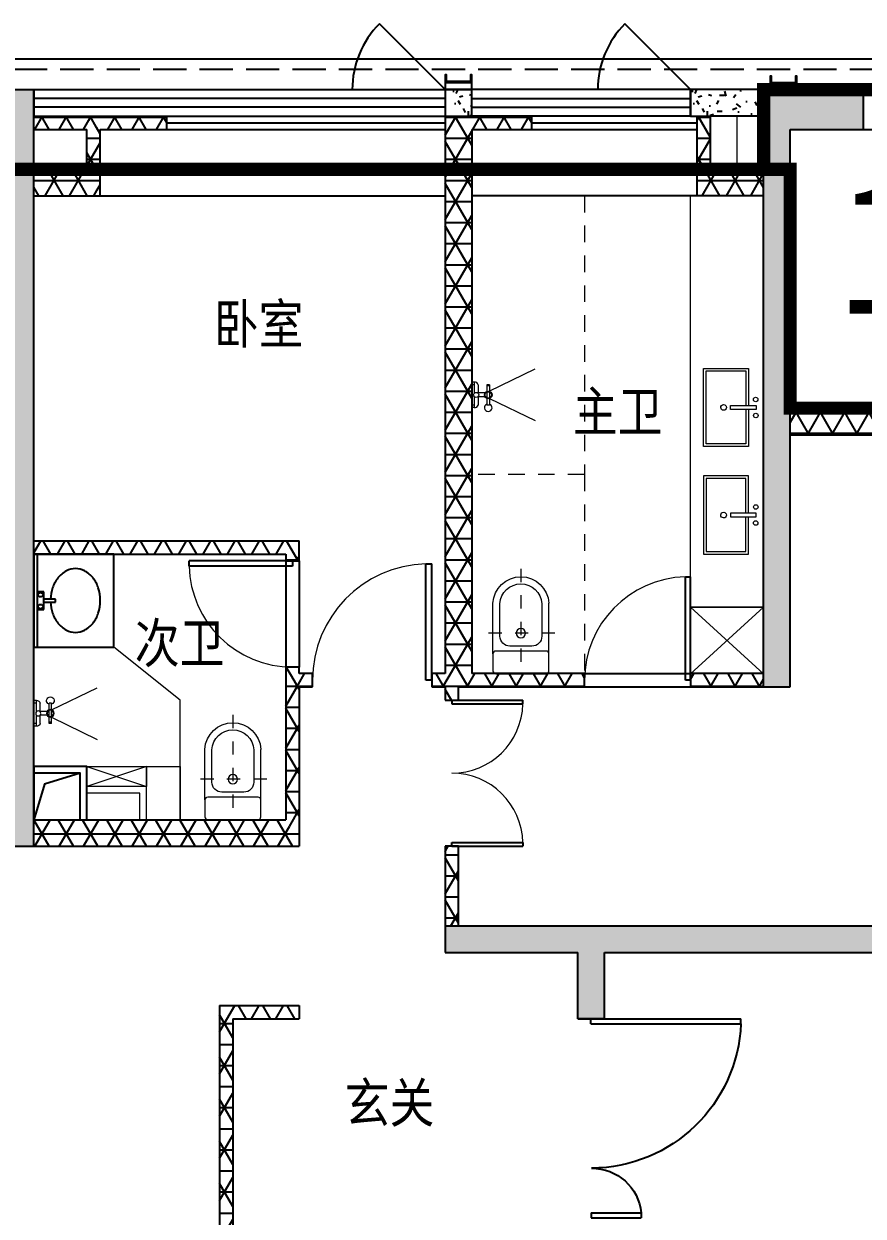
# Model space of a CAD drawing. Extents: x 512858 to 514372, y -232486 to -231710.
# Drawn here: x 513785.95 to 513792.27, y -231979.81 to -231970.83 of the extents above; entities that cross this region are included whole.
import ezdxf

# ---------------------------------------------------------------- set-up
doc = ezdxf.new("R2010")
doc.units = 0
doc.header["$LTSCALE"] = 1000
for name, pattern in [('3、6#-腰线-标准层$0$DASH', [0.35, 0.25, -0.1]), ('A1户型$1$17街区_140_C户型$0$HIDDEN', [0.375, 0.25, -0.125]), ('A1户型$1$CACHE2', [0.1875, 0.125, -0.0625]), ('A1户型$1$DASH', [0.35, 0.25, -0.1]), ('DASH', [0.35, 0.25, -0.1])]:
    doc.linetypes.add(name, pattern=pattern)
doc.layers.get('0').update_dxf_attribs({"color": 252})
for name, color, linetype in [('2#HXT-标准层$0$A-FIRE-DOOR', 253, 'Continuous'), ('2#HXT-标准层$0$A-PATT-COLU', 253, 'Continuous'), ('2#HXT-标准层$0$A-STR-CONC-B', 253, 'Continuous'), ('2#HXT-标准层$0$A-WALL-S', 253, 'Continuous'), ('3、6#-腰线-标准层$0$板边线', 252, 'Continuous'), ('6#-造型-1F（实施版）金属型材-METAL-S', 253, 'Continuous'), ('6#-造型-深灰色铝合金百叶', 252, 'Continuous'), ('A-ANNO-100-TXT', 252, 'Continuous'), ('A1户型$1$A-DOOR', 252, 'Continuous'), ('A1户型$1$A-FIRE-DOOR', 252, 'Continuous'), ('A1户型$1$A-HOLE-E', 252, 'Continuous'), ('A1户型$1$A-METAL-E', 252, 'Continuous'), ('A1户型$1$A-PART-S', 252, 'Continuous'), ('A1户型$1$A-PATT-COLU', 252, 'Continuous'), ('A1户型$1$A-STR-CONC-B', 252, 'Continuous'), ('A1户型$1$A-STR-CONC-E', 252, 'Continuous'), ('A1户型$1$A-STR-CONC-H', 252, 'A1户型$1$CACHE2'), ('A1户型$1$A-WALL-E', 252, 'Continuous'), ('A1户型$1$A-WALL-S', 252, 'Continuous'), ('A1户型$1$A-WINDOW', 252, 'Continuous'), ('A1户型$1$WALL', 252, 'Continuous'), ('A1户型$1$洁具', 252, 'Continuous'), ('看线', 253, 'Continuous'), ('线脚', 253, 'Continuous')]:
    doc.layers.add(name, color=color, linetype=linetype)
for name, color, linetype, lineweight in [('A1户型$1$AE-FURN-MOVE', 252, 'Continuous', 20), ('面积-计容-住宅-0.5', 1, 'Continuous', 0), ('面积-计容-住宅-1', 1, 'Continuous', 0)]:
    doc.layers.add(name, color=color, linetype=linetype, lineweight=lineweight)
doc.styles.add('dw', font='simhei.ttf')
doc.styles.add('TYDG_02', font='TSSDENG.shx', dxfattribs={"width": 0.8, "bigfont": 'hztxt.shx'})
pattern_1 = [(0, (0, 0), (0, 158.75), []), (60, (0, 0), (-137.4815328507796, 79.37500000000001), []), (120, (0, 0), (-137.4815328507796, -79.37499999999996), [])]
pattern_2 = [(0, (177, -183), (300, 600), [0, -600]), (0, (-174, -264), (300, 600), [0, -600]), (0, (21, -270), (300, 600), [0, -600]), (0, (234, -93), (300, 600), [0, -600]), (0, (-15, -300), (300, 600), [0, -600]), (0, (294, 285), (300, 600), [0, -600]), (0, (111, 237), (300, 600), [0, -600]), (0, (207, 162), (300, 600), [0, -600]), (0, (-282, 150), (300, 600), [0, -600]), (0, (12, 123), (300, 600), [0, -600]), (0, (-102, -30), (300, 600), [0, -600]), (0, (-96, -255), (300, 600), [0, -600]), (0, (129, -279), (300, 600), [0, -600]), (0, (294, -15), (300, 600), [0, -600]), (0, (-267, -108), (300, 600), [0, -600]), (0, (-216, -6), (300, 600), [0, -600]), (0, (18, -48), (300, 600), [0, -600]), (0, (-66, -135), (300, 600), [0, -600]), (0, (-114, 63), (300, 600), [0, -600]), (0, (-39, 288), (300, 600), [0, -600]), (0, (-243, -234), (300, 600), [0, -600]), (0, (87, 165), (300, 600), [0, -600]), (0, (-192, 174), (300, 600), [0, -600]), (0, (-240, 252), (300, 600), [0, -600]), (130.601294, (257.142858, 97.142856), (-1499.999983430985, 1800.000007869767), [26.341554, -11037.111]), (18.4349488, (214.285716, 108.571428), (1499.99999446807, 599.9999955732223), [27.10524, -3767.6279]), (90, (214.285716, 82.857144), (300.0000000000001, 600), [25.714284, -1174.28565]), (161.565051, (240, 74.285712), (-1500.000007552608, 599.9999552724113), [27.10524, -3767.6279]), (53.1301023, (240, 74.285712), (300.0000005671201, 599.9999997164399), [28.57143, -2971.4285]), (135, (262.857144, -231.42852), (-300.0000362661431, 599.9999593952012), [24.24366, -1672.8126]), (45, (228.571428, -231.42852), (299.999998082377, 599.9999975789675), [24.24366, -1672.8126]), (135, (245.714286, -248.57142), (-300.0000362661431, 599.9999593952012), [24.24366, -1672.8126]), (45, (245.714286, -248.57142), (299.999998082377, 599.9999975789675), [24.24366, -1672.8126]), (116.565051, (-25.71426, 171.428574), (-5.21929867325e-05, 1199.999967353521), [31.943826, -638.8765000000001]), (180, (-39.99995999999999, 199.999998), (-299.9999999999999, 600), [34.285716, -565.71425]), (63.43494880000001, (-88.57139999999998, 171.428574), (2.7161453531e-06, 1199.999994186336), [31.943826, -638.8765000000001]), (116.565051, (-74.2857, 142.857144), (-5.21929867325e-05, 1199.999967353521), [31.943826, -638.8765000000001]), (0, (-74.2857, 142.857144), (300, 600), [34.285716, -565.71425]), (63.43494880000001, (-39.99995999999999, 142.857144), (2.7161453531e-06, 1199.999994186336), [31.943826, -638.8765000000001]), (107.102728, (199.999998, -31.42854000000001), (-899.9999655924546, 3000.000004840143), [38.861346, -16282.9025]), (143.972626, (188.571426, 5.714286), (-5699.99992773809, 4199.999995246334), [38.861346, -8122.02]), (180, (157.142856, 28.57143), (-299.9999999999999, 600), [37.142856, -562.8571]), (36.02737329999999, (88.57142999999999, 5.714286), (5699.999957876589, 4199.999954722195), [38.861346, -8122.02]), (71.56505109999999, (77.142858, -28.5714), (900.0000046203285, 2999.99999483479), [36.140316, -3758.5928]), (107.102728, (88.57142999999999, -65.71428), (-899.9999655924546, 3000.000004840143), [38.861346, -16282.9025]), (143.972626, (120, -88.57139999999998), (-5699.99992773809, 4199.999995246334), [38.861346, -8122.02]), (0, (120, -88.57139999999998), (300, 600), [37.142856, -562.8571]), (36.02737329999999, (157.142856, -88.57139999999998), (5699.999957876589, 4199.999954722195), [38.861346, -8122.02]), (71.56505109999999, (188.571426, -65.71428), (900.0000046203285, 2999.99999483479), [36.140316, -3758.5928]), (150.255118, (205.714284, 248.571426), (-900.0000021301363, 599.9999925650195), [23.03502, -4814.319600000001]), (90, (185.714286, 237.14286), (300.0000000000001, 600), [22.857144, -1177.14275]), (29.7448813, (185.714286, 237.14286), (900.0000005300184, 599.9999971978212), [23.03502, -4814.319600000001]), (116.565051, (65.714286, -177.14286), (-5.21929867325e-05, 1199.999967353521), [31.943826, -638.8765000000001]), (168.690067, (51.428574, -148.5714), (-2700.000002003099, 599.9999849441089), [29.137254, -6089.685500000001]), (41.18592510000001, (0, -162.8571), (7499.999954558658, 6599.999942288418), [30.371844, -12725.802]), (90, (0, -191.42856), (300.0000000000001, 600), [28.57143, -1171.4285]), (138.814074, (22.857144, -211.42854), (-7499.999866690215, 6600.000042036299), [30.371844, -12725.802]), (16.6992442, (22.857144, -211.42854), (9899.99992551639, 2999.999968578065), [29.82945, -12498.5375]), (60.94539590000002, (51.428574, -202.85712), (299.9999992038756, 599.9999946927048), [29.416086, -12325.3395]), (109.983106, (-185.71428, 74.285712), (-1500.00000564993, 4199.999988885022), [33.44200199999999, -14012.1975]), (155.556045, (-197.14284, 105.714288), (-3900.000014866057, 1799.999962602966), [34.522986, -14465.1315]), (24.4439547, (-259.99998, 105.714288), (3900.000001945477, 1799.999991342401), [34.522986, -14465.1315]), (70.0168934, (-271.42854, 74.285712), (1500.000004522143, 4199.999989580724), [33.442002, -14012.1975]), (109.983106, (-259.99998, 42.857142), (-1500.00000564993, 4199.999988885022), [33.44200199999999, -14012.1975]), (160.016893, (-228.57138, 31.42857), (-1500.00000088163, 599.9999726666744), [33.442002, -6989.377500000001]), (19.9831065, (-228.57138, 31.42857), (1499.999991764409, 599.9999990480279), [33.442002, -6989.377500000001]), (70.0168934, (-197.14284, 42.857142), (1500.000004522143, 4199.999989580724), [33.442002, -14012.1975]), (122.005383, (37.142856, 19.999998), (-300.00004026147, 599.9999693707862), [26.954232, -5633.434]), (18.4349488, (-2.85714, 34.285716), (1499.99999446807, 599.9999955732223), [27.10524, -3767.6279]), (90, (-2.85714, 8.571426), (300.0000000000001, 600), [25.714284, -1174.28565]), (161.565051, (22.857144, 0), (-1500.000007552608, 599.9999552724113), [27.10524, -3767.6279]), (54.46232220000002, (22.857144, 0), (2099.999996957259, 2999.999995506066), [24.57807, -10298.2115]), (116.565051, (-137.14284, -125.71428), (-5.21929867325e-05, 1199.999967353521), [31.943826, -638.8765000000001]), (180, (-151.42854, -97.14282), (-299.9999999999999, 600), [31.42857, -568.5714]), (59.03624339999999, (-199.99998, -125.71428), (300.0000009765315, 599.9999970877775), [33.31972799999999, -6963.821999999998]), (120.963756, (-182.85714, -154.28568), (-300.0000409979644, 599.9999724465997), [33.319728, -6963.821999999999]), (0, (-182.85714, -154.28568), (300, 600), [31.42857, -568.5714]), (63.43494880000001, (-151.42854, -154.28568), (2.7161453531e-06, 1199.999994186336), [31.943826, -638.8765000000001])]

# ---------------------------------------------------------------- blocks, each defined once
blk = doc.blocks.new('2新80A$C52842E96')
at = {"layer": '线脚'}
blk.add_lwpolyline([(0, 0), (0, -110), (10, -110), (10, -60), (190, -60), (190, -110), (200, -110), (200, -1.45519e-11), (0, -1.45519e-11)], dxfattribs=at)
blk = doc.blocks.new('2新128A1户型$0$6986586658ff3d')
at = {"layer": 'A1户型$1$AE-FURN-MOVE'}
for p, q in [((14.39999992749654, 96.00000000023283), (33.60000000009313, 96.00000000023283)), ((14.39999999990687, 12.69960627146065), (14.4000000001397, 96.00000000023283)), ((-100.8000000000466, 76.8000000002794), (-81.60000000009313, 76.8000000002794)), ((-100.7999999998137, -76.79999999981374), (-100.8000000000466, 76.8000000002794)), ((-81.5999999998603, -76.79999999981374), (-81.60000000009313, 76.8000000002794)), ((-66.25846837065183, 14.39999999990687), (-12.69960628706031, 14.39999999990687)), ((-14.39999999990687, 12.69960630335845), (-14.39999999990687, 76.79999996651895)), ((12.69960628729314, 14.4000000001397), (14.4000000001397, 14.4000000001397)), ((14.4000000001397, 76.8000000002794), (33.60000000009313, 76.8000000002794)), ((-100.7999999998137, -67.19999999995343), (-81.60000000009313, -67.20000000018626)), ((-100.7999999998137, -76.79999999981374), (-81.5999999998603, -76.79999999981374)), ((-66.258468370419, -14.39999999990687), (-12.69960629497655, -14.39999999990687)), ((-14.39999999990687, -76.79999996651895), (-14.39999999990687, -12.69960630335845)), ((12.69960629544221, -14.39999999967404), (14.4000000001397, -14.39999999967404)), ((14.39999999990687, -95.99999999976717), (14.39999999990687, -12.69960627099499)), ((14.4000000001397, -76.7999999995809), (33.5999999998603, -76.7999999995809)), ((14.40000001108274, -95.99999999976717), (33.5999999998603, -95.99999999953434))]:
    blk.add_line(p, q, dxfattribs=at)
for points in [[(-100.7999999995809, 27.15290039801039), (-444.8149358539376, 193.7543856438715)], [(-99.28472210257314, -27.64194762450643), (-444.8149358532391, -197.069886776153)]]:
    blk.add_lwpolyline(points, dxfattribs=at)
for centre, radius in [((-91.1999999997206, 2.328306e-10), 28.79999999999999), ((-91.1999999997206, 2.328306e-10), 23.99999999999999), ((0, 2.328306e-10), 19.2)]:
    blk.add_circle(centre, radius, dxfattribs=at)
for centre, radius, start, end in [((-91.19999999995343, 96.0000000053551), 28.79999999999999, 289.4712206301563, 250.5287793572664), ((9.529881745344028, 72.1051773831714), 24.38607388944711, 78.48005776720825, 168.9000772847705), ((9.529881745344028, -72.10517738224007), 24.38607388944711, 191.0999227152295, 281.5199422485274)]:
    blk.add_arc(centre, radius, start, end, dxfattribs=at)
blk = doc.blocks.new('2新125A1户型$0$69865866586652f-nezb')
at = {"color": 250, "linetype": 'A1户型$1$DASH', "ltscale": 0.2}
for p, q in [((296756.9578622218, 367900.9433866178), (296756.9578622218, 367110.7504130057)), ((296501.2078622218, 367415.7504130056), (297012.7078622218, 367415.7504130055))]:
    blk.add_line(p, q, dxfattribs=at)
for p, q in [((296545.8864336504, 367259.3218415772), (296545.8864336504, 367640.6232263052)), ((296968.0292907933, 367259.3218415772), (296968.0292907933, 367640.6232263052))]:
    blk.add_line(p, q)
at = {"color": 250}
blk.add_lwpolyline([(296599.457862222, 367640.6232263052), (296599.4578622216, 367392.9732391588, 0.4142135623731237), (296674.4578622217, 367317.9732391588), (296839.4578622218, 367317.9732391588, 0.4142135623730951), (296914.4578622218, 367392.9732391588), (296914.457862222, 367640.6232263052)], format="xyb", dxfattribs=at)
blk.add_lwpolyline([(296545.8864336504, 367259.3218415772, -0.4142135623731278), (296567.3150050789, 367280.7504130056), (296946.6007193646, 367280.7504130055, -0.4142135623729595), (296968.0292907933, 367259.3218415769), (296968.0292907933, 367132.1789844341, -0.4142135623732138), (296946.6007193647, 367110.7504130055), (296567.3150050788, 367110.7504130057, -0.4142135623730951), (296545.8864336504, 367132.1789844343)], format="xyb", close=True)
blk.add_circle((296756.9578622218, 367415.7504130056), 35.15279190794223, dxfattribs=at)
blk.add_arc((296756.9578622218, 367629.3797336624), 211.3706793431093, 3.049187633399159, 176.9508123666008)
blk.add_arc((296756.9578622218, 367629.3797336624), 157.7992507716807, 3.049187633399159, 176.9508123666008, dxfattribs=at)
blk = doc.blocks.new('2新120A1户型$0$$DorLib2D$00000114')
at = {"color": 0}
blk.add_line((0.4999999999999964, 3.6e-15), (-0.2071067811864751, 0.7071067811864857), dxfattribs=at)
blk.add_arc((0.5000000000013856, -1.1546e-12), 1.000000000001696, 135, 180, dxfattribs=at)
blk = doc.blocks.new('2新118A1户型$0$$DorLib2D$00000002')
for p, q in [((-0.5, -1e-16), (-0.5000000000000007, 0.4875)), ((-0.4750000000000007, 0.4875), (-0.5000000000000007, 0.4875)), ((-0.475, 0), (-0.4750000000000007, 0.4875)), ((0.475, 0), (0.4750000000000007, 0.4875)), ((0.4750000000000007, 0.4875), (0.5000000000000007, 0.4875)), ((0.5, -1e-16), (0.5000000000000007, 0.4875)), ((-0.5, -1e-16), (-0.475, 0)), ((0.5, -1e-16), (0.475, 0))]:
    blk.add_line(p, q)
at = {"lineweight": 13}
for centre, start, end in [((-0.4875, 0), 0, 88.53071641864632), ((0.4875, 0), 91.46928358135371, 180)]:
    blk.add_arc(centre, 0.4875, start, end, dxfattribs=at)
blk = doc.blocks.new('2新117A1户型$0$$DorLib2D$00000001')
for p, q in [((0.45, 0.9750000000000001), (0.5000000000000002, 0.9750000000000001)), ((0.45, 0), (0.45, 0.9750000000000001)), ((0.5, 0), (0.5, 0.9750000000000001)), ((0.5, 0), (0.45, 0))]:
    blk.add_line(p, q)
at = {"lineweight": 13}
blk.add_arc((0.475, 0), 0.975, 91.4692835813538, 180, dxfattribs=at)
blk = doc.blocks.new('2新123A1户型$0$$TCHSYS$WIN2D')
for p, q in [((-0.5, 0.5), (0.5, 0.5)), ((-0.5, 0.5), (-0.4999999999999999, -0.5)), ((0.5, 0.5), (0.4999999999999998, -0.5)), ((0.5, 0.1666666666666666), (-0.5, 0.1666666666666666)), ((0.5, -0.1666666666666667), (-0.5, -0.1666666666666667)), ((-0.4999999999999999, -0.5), (0.5, -0.5))]:
    blk.add_line(p, q)
blk = doc.blocks.new('2新122A1户型$0$$DorLib2D$00000225')
at = {"color": 0}
for p, q in [((0.4750000000000032, -0.0014478852985498), (0.4750000000000032, 0.7521225008925327)), ((0.4750000000000032, 0.7521225008925327), (0.5000000000000036, 0.7521225008925363)), ((0.5000000000000036, -0.0014478852985498), (0.5000000000000036, 0.7521225008925363)), ((-0.4999999999999982, -3.6e-15), (-0.5, 0.252035990386009)), ((-0.4750000000000014, 0.252035990386009), (-0.5, 0.252035990386009)), ((-0.4749999999999996, -3.6e-15), (-0.4750000000000014, 0.252035990386009)), ((-0.4749999999999996, -3.6e-15), (-0.4999999999999947, -3.6e-15)), ((0.4750000000000032, -0.0014478852985498), (0.4999999999999929, -0.0014478852985498))]:
    blk.add_line(p, q, dxfattribs=at)
for centre, radius, start, end in [((0.5046168020419071, -0.0019208093578129), 0.7546247204382253, 92.24926861260724, 179.7237749158362), ((-0.5007908120542499, 0.0025725639174823), 0.2507930763238999, 359.7898704778746, 84.09743784757413)]:
    blk.add_arc(centre, radius, start, end, dxfattribs=at)
blk = doc.blocks.new('2新124A1户型$0$$plan$00003718')
at = {"layer": 'A1户型$1$洁具'}
for p, q in [((398.6999999999971, -25.68421376369952), (-398.6999999999971, -25.68421376369952)), ((-76.39750894566532, -25.68421376369952), (-76.39750894566532, -76.12762027758436)), ((-76.39750894566532, -76.12762027758436), (76.0528259997518, -76.12762027758436)), ((-12.69999999999709, -76.19999999999709), (-12.69999999999709, -164.0317889335602)), ((12.69999999999709, -164.0317889335602), (12.69999999999709, -76.19999999999709)), ((76.0528259997518, -76.12762027758436), (76.0528259997518, -25.68421376369952)), ((-12.69999999999709, -164.0317889335602), (12.69999999999709, -164.0317889335602))]:
    blk.add_line(p, q, dxfattribs=at)
blk.add_lwpolyline([(398.6999999999971, 0), (-398.6999999999971, 0), (-398.6999999999971, -602.5999999999985), (398.6999999999971, -602.5999999999985)], close=True, dxfattribs=at)
for centre in [(-50.80000000000291, -50.79999999999563), (50.80000000000291, -50.79999999999563)]:
    blk.add_circle(centre, 19.05, dxfattribs=at)
for centre, radius, start, end in [((-28.15727756377601, -420.7786626515299), 290.0034421866928, 105.8344818507803, 124.4003441086607), ((1.23688968893839, -524.4173393638594), 397.7299123746799, 92.00811766846783, 105.8344818507803), ((1.23688968893839, -524.4173393638303), 397.7299123746526, 74.1655181492197, 88.3484299685323), ((30.63105694169644, -420.7786626514644), 290.0034421866196, 55.59965589133926, 74.1655181492197), ((-141.4959623521863, -313.8084030316386), 130.546920145492, 148.8287522641176, 211.1712477358824), ((-73.05177662012284, -355.2127451684501), 210.5402080408414, 124.4003441086607, 148.8287522641176), ((75.52555599802872, -355.2127451683846), 210.5402080407722, 31.17124773588237, 55.59965589133926), ((143.9697417301068, -313.8084030316459), 130.5469201454557, 328.8287522641177, 31.17124773588237), ((-73.05177662016649, -272.4040608949108), 210.5402080407625, 211.1712477358824, 235.5996558913393), ((-28.1572775637469, -206.8381434117546), 290.0034421867165, 235.5996558913393, 254.1655181492197), ((30.63105694165279, -206.8381434117655), 290.0034421866952, 285.8344818507803, 304.4003441086608), ((75.52555599801417, -272.4040608948708), 210.5402080408149, 304.4003441086608, 328.8287522641177), ((1.23688968893839, -103.1994666992359), 397.7299123748774, 254.1655181492197, 285.8344818507803)]:
    blk.add_arc(centre, radius, start, end, dxfattribs=at)
blk = doc.blocks.new('2新115A1户型')
at = {"layer": 'A1户型$1$A-PATT-COLU'}
for points in [[(-71362.02434097696, 178502.2341420537), (-70462.02434099054, 178502.2341420536), (-70262.02434097152, 178802.2341420536), (-71362.02434097696, 178802.2341420537)], [(-70462.02434097696, 178602.2341420536), (-70262.02434097696, 178602.2341420536), (-70262.02434097152, 178802.2341420536), (-70462.02434099054, 178502.2341420536)], [(-64762.02454876877, 178802.2341420539), (-64562.02392538962, 178502.2341420539), (-64012.02434097692, 178502.2341420537), (-64012.02434097692, 178802.2341420537)], [(-64762.0230942177, 178102.2339346695), (-64562.02309421814, 178102.2343502558), (-64562.02392538962, 178502.2341420539), (-64762.02454876877, 178802.2341420539)], [(-70462.02434097696, 178102.2341420536), (-70262.02434097696, 178102.2341420536), (-70262.02434097696, 178602.2341420536), (-70462.02434097696, 178602.2341420536)], [(-70462.02434097696, 175402.2341420536), (-70262.02434097696, 175402.2341420536), (-70262.02434097696, 178102.2341420536), (-70462.02434097696, 178102.2341420536)], [(-64762.0193539364, 176302.2318988749), (-64562.01935393683, 176302.2323144613), (-64562.02309421814, 178102.2343502558), (-64762.0230942177, 178102.2339346695)], [(-64762.01540587038, 174402.2339342788), (-64562.01540587081, 174402.2343498651), (-64562.01935393683, 176302.2323144613), (-64762.0193539364, 176302.2318988749)], [(-70462.02434097696, 173202.2341420536), (-70262.02434097696, 173202.2341420536), (-70262.02434097696, 175402.2341420536), (-70462.02434097696, 175402.2341420536)], [(-64562.01519807764, 174302.2343498563), (-64562.01540587081, 174402.2343498651), (-64762.01540587038, 174402.2339342788), (-64762.01519807721, 174302.23393427)], [(-70262.02434097696, 173102.2341420537), (-70262.02434097696, 173202.2341420536), (-70462.02434097696, 173202.2341420536), (-70462.02434097696, 173102.2341420537)], [(-67162.0243409678, 172302.234142055), (-66162.02434097609, 172302.234142055), (-66062.02434097744, 172368.9008087208), (-66062.02434097696, 172502.2341420536), (-67162.02434096938, 172502.2341420528)], [(-66062.02434097744, 172368.9008087208), (-65962.02434097926, 172302.2341420536), (-60062.02434097714, 172302.2341420536), (-60262.02434097695, 172502.2341420536), (-66062.02434097696, 172502.2341420536)], [(-65962.02434097696, 171802.2341420536), (-65962.02434097926, 172302.2341420536), (-66062.02434097744, 172368.9008087208), (-66162.02434097609, 172302.234142055), (-66162.02434097696, 171802.2341420536)]]:
    blk.add_hatch(color=256, dxfattribs=at).paths.add_polyline_path(points)
h = blk.add_hatch(dxfattribs=at)
h.set_pattern_fill('加气混凝土', color=256, scale=50, style=0)
h.set_pattern_definition(pattern_2)
h.paths.add_polyline_path([(-67062.02434096902, 178802.2341420536), (-67162.02434097529, 178802.2341420538), (-67162.02434097529, 178602.2341420537), (-67062.02434096902, 178602.2341420536)])
h = blk.add_hatch(dxfattribs=at)
h.set_pattern_fill('加气混凝土', color=256, scale=50, style=0)
h.set_pattern_definition(pattern_2)
h.paths.add_polyline_path([(-67062.02434096902, 178602.2341420536), (-66962.02434097767, 178602.234142054), (-66962.02434097767, 178802.2341420528), (-67062.02434096902, 178802.2341420536)])
h = blk.add_hatch(dxfattribs=at)
h.set_pattern_fill('加气混凝土', color=256, scale=50, style=0)
h.set_pattern_definition(pattern_2)
h.paths.add_polyline_path([(-65162.02434097702, 178802.2341420536), (-65312.02434097528, 178802.2341420528), (-65312.02434097528, 178602.234142054), (-65162.02434097702, 178602.2341420536)])
h = blk.add_hatch(dxfattribs=at)
h.set_pattern_fill('加气混凝土', color=256, scale=50, style=0)
h.set_pattern_definition(pattern_2)
h.paths.add_polyline_path([(-64762.02413318244, 178602.2341420527), (-64762.02454877045, 178802.2341420572), (-65162.02434097702, 178802.2341420536), (-65162.02434097702, 178602.2341420536)])
h = blk.add_hatch(dxfattribs=at)
h.set_pattern_fill('NET3', color=256, scale=50, style=0)
h.set_pattern_definition(pattern_1)
h.paths.add_polyline_path([(-70262.02434097153, 178602.2341420551), (-70262.02434097153, 178502.2341420514), (-69862.02434097907, 178502.2341420514), (-69828.69100764346, 178535.5674753869), (-69862.02434097607, 178602.2341420536)])
h = blk.add_hatch(dxfattribs=at)
h.set_pattern_fill('NET3', color=256, scale=50, style=0)
h.set_pattern_definition(pattern_1)
h.paths.add_polyline_path([(-69828.69100764346, 178535.5674753869), (-69762.02434097521, 178502.2341420557), (-69262.02434097696, 178502.2341420536), (-69262.02434097696, 178602.2341420536), (-69862.02434097607, 178602.2341420536)])
h = blk.add_hatch(dxfattribs=at)
h.set_pattern_fill('NET3', color=256, scale=50, style=0)
h.set_pattern_definition(pattern_1)
h.paths.add_polyline_path([(-66962.02434097025, 178602.2341420399), (-67162.02434096504, 178602.2341420537), (-67028.69100763633, 178568.9008087084)])
h = blk.add_hatch(dxfattribs=at)
h.set_pattern_fill('NET3', color=256, scale=50, style=0)
h.set_pattern_definition(pattern_1)
h.paths.add_polyline_path([(-67028.69100763633, 178568.9008087084), (-67162.02434096938, 178602.2341420419), (-67162.02434098459, 174402.2341420544), (-67087.02434098435, 174352.2341420541), (-66962.02434098448, 174402.2341420539), (-66962.02434096936, 178502.2341420434)])
h = blk.add_hatch(dxfattribs=at)
h.set_pattern_fill('NET3', color=256, scale=50, style=0)
h.set_pattern_definition(pattern_1)
h.paths.add_polyline_path([(-67028.69100763633, 178568.9008087084), (-66962.02434096936, 178502.2341420434), (-66512.0243409702, 178502.2341420415), (-66512.0243409702, 178602.2341420415), (-66962.02434097025, 178602.2341420399)])
h = blk.add_hatch(dxfattribs=at)
h.set_pattern_fill('NET3', color=256, scale=50, style=0)
h.set_pattern_definition(pattern_1)
h.paths.add_polyline_path([(-65262.02434097564, 178002.2341420534), (-65162.02434097569, 178202.2341420524), (-65162.02434097576, 178602.2341420527), (-65262.02434097576, 178602.2341420527)])
h = blk.add_hatch(dxfattribs=at)
h.set_pattern_fill('NET3', color=256, scale=50, style=0)
h.set_pattern_definition(pattern_1)
h.paths.add_polyline_path([(-69862.0243409796, 178202.2341420555), (-69762.0243409761, 178002.2341420517), (-69762.02434097521, 178502.2341420557), (-69828.69100764346, 178535.5674753869), (-69862.02434097907, 178502.2341420514)])
h = blk.add_hatch(dxfattribs=at)
h.set_pattern_fill('NET3', color=256, scale=50, style=0)
h.set_pattern_definition(pattern_1)
h.paths.add_polyline_path([(-70262.02434097671, 178202.2341420555), (-70262.02434097671, 178002.2341420517), (-69762.0243409761, 178002.2341420517), (-69862.0243409796, 178202.2341420555)])
h = blk.add_hatch(dxfattribs=at)
h.set_pattern_fill('NET3', color=256, scale=50, style=0)
h.set_pattern_definition(pattern_1)
h.paths.add_polyline_path([(-64762.02288642502, 178002.2341420534), (-64762.02330201136, 178202.2341420524), (-65162.02434097569, 178202.2341420524), (-65262.02434097564, 178002.2341420534)])
h = blk.add_hatch(dxfattribs=at)
h.set_pattern_fill('NET3', color=256, scale=50, style=0)
h.set_pattern_definition(pattern_1)
h.paths.add_polyline_path([(-64562.0191461434, 176202.2321969129), (-63762.21974417525, 176202.2329205719), (-63762.21992513536, 176402.2329205723), (-64562.01956172974, 176402.232196913)])
h = blk.add_hatch(dxfattribs=at)
h.set_pattern_fill('NET3', color=256, scale=50, style=0)
h.set_pattern_definition(pattern_1)
h.paths.add_polyline_path([(-70262.02434097715, 175402.2341420532), (-70262.02434097715, 175302.2341420534), (-68362.02434097698, 175302.2341420534), (-68262.02434097687, 175402.2341420532)])
h = blk.add_hatch(dxfattribs=at)
h.set_pattern_fill('NET3', color=256, scale=50, style=0)
h.set_pattern_definition(pattern_1)
h.paths.add_polyline_path([(-68362.02434097698, 175302.2341420534), (-68362.02434097644, 175252.1831710645), (-68262.0243409773, 175252.1831710644), (-68262.02434097687, 175402.2341420532)])
h = blk.add_hatch(dxfattribs=at)
h.set_pattern_fill('NET3', color=256, scale=50, style=0)
h.set_pattern_definition(pattern_1)
h.paths.add_polyline_path([(-68262.0243409776, 174402.2341420547), (-68262.02434097788, 174452.1831710597), (-68362.02434097636, 174452.1831710598), (-68362.02434097689, 174402.2341420539), (-68295.3576743105, 174368.9008087209)])
h = blk.add_hatch(dxfattribs=at)
h.set_pattern_fill('NET3', color=256, scale=50, style=0)
h.set_pattern_definition(pattern_1)
h.paths.add_polyline_path([(-68295.3576743105, 174368.9008087209), (-68362.02434097689, 174402.2341420539), (-68362.02434097766, 173302.2341420536), (-68262.02434097785, 173102.2341420536), (-68262.02434097696, 174302.2341420542)])
h = blk.add_hatch(dxfattribs=at)
h.set_pattern_fill('NET3', color=256, scale=50, style=0)
h.set_pattern_definition(pattern_1)
h.paths.add_polyline_path([(-68262.02434097696, 174302.2341420542), (-68162.21992514469, 174302.2341420549), (-68162.21992514464, 174402.2341420541), (-68262.0243409776, 174402.2341420547), (-68295.3576743105, 174368.9008087209)])
h = blk.add_hatch(dxfattribs=at)
h.set_pattern_fill('NET3', color=256, scale=50, style=0)
h.set_pattern_definition(pattern_1)
h.paths.add_polyline_path([(-67162.02434098459, 174402.2341420544), (-67262.21992514942, 174402.2341420538), (-67262.21992514945, 174302.2341420545), (-67162.02434098363, 174302.2341420538), (-67087.02434098435, 174352.2341420541)])
h = blk.add_hatch(dxfattribs=at)
h.set_pattern_fill('NET3', color=256, scale=50, style=0)
h.set_pattern_definition(pattern_1)
h.paths.add_polyline_path([(-67162.02434098363, 174302.2341420538), (-67162.02434098281, 174202.2341420523), (-67062.0243409833, 174202.2341420531), (-67062.02434098472, 174302.2341420545), (-67087.02434098435, 174352.2341420541)])
h = blk.add_hatch(dxfattribs=at)
h.set_pattern_fill('NET3', color=256, scale=50, style=0)
h.set_pattern_definition(pattern_1)
h.paths.add_polyline_path([(-67062.02434098472, 174302.2341420545), (-66112.02212965499, 174302.2341420549), (-66112.02212965496, 174402.234142054), (-66962.02434098448, 174402.2341420539), (-67087.02434098435, 174352.2341420541)])
h = blk.add_hatch(dxfattribs=at)
h.set_pattern_fill('NET3', color=256, scale=50, style=0)
h.set_pattern_definition(pattern_1)
h.paths.add_polyline_path([(-64762.0154058738, 174402.2341420535), (-65312.02212965019, 174402.2341420539), (-65312.02212965021, 174302.2341420548), (-64762.01519808063, 174302.234142054)])
h = blk.add_hatch(dxfattribs=at)
h.set_pattern_fill('NET3', color=256, scale=50, style=0)
h.set_pattern_definition(pattern_1)
h.paths.add_polyline_path([(-70262.02434097427, 173302.2341420536), (-70262.02434097427, 173102.2341420536), (-68262.02434097785, 173102.2341420536), (-68362.02434097766, 173302.2341420536)])
h = blk.add_hatch(dxfattribs=at)
h.set_pattern_fill('NET3', color=256, scale=50, style=0)
h.set_pattern_definition(pattern_1)
h.paths.add_polyline_path([(-67062.02434097047, 172502.2341420528), (-67062.0243409746, 173102.2341420531), (-67162.02434097411, 173102.2341420523), (-67162.02434096938, 172502.2341420528)])
h = blk.add_hatch(dxfattribs=at)
h.set_pattern_fill('NET3', color=256, scale=50, style=0)
h.set_pattern_definition(pattern_1)
h.paths.add_polyline_path([(-68762.22359571813, 171802.1808309635), (-68862.22398824524, 171902.1808309825), (-68862.21653017693, 170002.1612233853), (-68762.21692270154, 170102.1612233649)])
h = blk.add_hatch(dxfattribs=at)
h.set_pattern_fill('NET3', color=256, scale=50, style=0)
h.set_pattern_definition(pattern_1)
h.paths.add_polyline_path([(-68862.22398824524, 171902.1808309825), (-68762.22359571813, 171802.1808309635), (-68262.22359573306, 171802.1808308826), (-68262.22359571699, 171902.1808308826)])
at = {"layer": 'A1户型$1$A-DOOR'}
for p, q in [((-68362.02434097626, 175252.1831710627, 4.311260779649645), (-68362.02434097684, 174452.1831710627, 4.311260779649645)), ((-68262.02434097626, 175252.1831710626, 4.311260779649645), (-68262.02434097684, 174452.1831710626, 4.311260779649645)), ((-66112.02212965219, 174402.2341420537, 3.950514548783488), (-65312.02212965219, 174402.2341420535, 3.950514548783488)), ((-66112.02212965222, 174302.2341420537, 3.950514548783488), (-65312.02212965222, 174302.2341420535, 3.950514548783488))]:
    blk.add_line(p, q, dxfattribs=at)
at = {"layer": 'A1户型$1$A-HOLE-E'}
blk.add_lwpolyline([(-70262.02434097427, 173302.2341420438), (-69912.02434097427, 173302.2341420438), (-69912.02434097427, 173652.2341420438), (-70262.02434097427, 173652.2341420438)], close=True, dxfattribs=at)
blk.add_lwpolyline([(-69912.02434097427, 173652.2341420438), (-70180.95486270568, 173570.737402203), (-70262.02434097724, 173302.2341420438)], dxfattribs=at)
at = {"layer": 'A1户型$1$A-METAL-E'}
for points in [[(-69262.02434097696, 178552.2341420536), (-67162.02434096955, 178552.2341420517)], [(-66512.0243409781, 178552.2341420534), (-65262.02434097672, 178552.2341420536)], [(-69262.02434097696, 178502.2341420536), (-67162.02434096955, 178502.2341420517)], [(-66512.02434097808, 178502.2341420534), (-65262.02434097671, 178502.2341420536)]]:
    blk.add_lwpolyline(points, dxfattribs=at)
at = {"layer": 'A1户型$1$A-PART-S'}
for p, q in [((-70262.02434097696, 178802.2341420536), (-70262.02434097696, 178602.2341420536)), ((-67062.02434096902, 178802.2341420536), (-67162.02434097529, 178802.2341420538)), ((-67162.02434097529, 178802.2341420538), (-67162.02434097529, 178602.2341420537)), ((-66962.02434097767, 178802.2341420528), (-67062.02434096902, 178802.2341420536)), ((-66962.02434097767, 178602.234142054), (-66962.02434097767, 178802.2341420528)), ((-65162.02434097702, 178802.2341420536), (-65312.02434097528, 178802.2341420528)), ((-65312.02434097528, 178802.2341420528), (-65312.02434097528, 178602.234142054)), ((-64762.02454877045, 178802.2341420572), (-65162.02434097702, 178802.2341420536)), ((-67162.02434097529, 178602.2341420537), (-67062.02434096902, 178602.2341420536)), ((-67062.02434096902, 178602.2341420536), (-66962.02434097767, 178602.234142054)), ((-65312.02434097528, 178602.234142054), (-65162.02434097702, 178602.2341420536)), ((-64762.02413318244, 178602.2341420527), (-65162.02434097702, 178602.2341420536))]:
    blk.add_line(p, q, dxfattribs=at)
at = {"layer": 'A1户型$1$A-STR-CONC-B'}
for p, q in [((-71362.02434097696, 178802.2341420537), (-70262.02434097152, 178802.2341420536)), ((-70262.02434097696, 178602.2341420536), (-70262.02434097152, 178802.2341420536)), ((-64762.02454876877, 178802.2341420539), (-64012.02434097692, 178802.2341420537)), ((-64762.0230942177, 178102.2339346695), (-64762.02454876877, 178802.2341420539)), ((-64012.02434097692, 178802.2341420537), (-64012.02434097692, 178502.2341420537)), ((-70262.02434097696, 178102.2341420536), (-70262.02434097696, 178602.2341420536)), ((-64562.02392538962, 178502.2341420539), (-64012.02434097692, 178502.2341420537)), ((-64562.02309421814, 178102.2343502558), (-64562.02392538962, 178502.2341420539)), ((-70262.02434097696, 175402.2341420536), (-70262.02434097696, 178102.2341420536)), ((-64762.0193539364, 176302.2318988749), (-64762.0230942177, 178102.2339346695)), ((-64562.01935393683, 176302.2323144613), (-64562.02309421814, 178102.2343502558)), ((-64762.01540587038, 174402.2339342788), (-64762.0193539364, 176302.2318988749)), ((-64562.01540587081, 174402.2343498651), (-64562.01935393683, 176302.2323144613)), ((-70262.02434097696, 173202.2341420536), (-70262.02434097696, 175402.2341420536)), ((-64762.01519807721, 174302.23393427), (-64762.01540587038, 174402.2339342788)), ((-64562.01519807764, 174302.2343498563), (-64562.01540587081, 174402.2343498651)), ((-64762.01519807721, 174302.23393427), (-64562.01519807764, 174302.2343498563)), ((-70262.02434097696, 173102.2341420537), (-70262.02434097696, 173202.2341420536)), ((-70462.02434097696, 173102.2341420537), (-70262.02434097696, 173102.2341420537)), ((-67162.02434096938, 172502.2341420528), (-66062.02434097696, 172502.2341420536)), ((-67162.02434096938, 172502.2341420528), (-67162.0243409678, 172302.234142055)), ((-66062.02434097696, 172502.2341420536), (-60262.02434097695, 172502.2341420536)), ((-67162.0243409678, 172302.234142055), (-66162.02434097609, 172302.234142055)), ((-66162.02434097696, 171802.2341420536), (-66162.02434097609, 172302.234142055)), ((-65962.02434097696, 171802.2341420536), (-65962.02434097926, 172302.2341420536)), ((-65962.02434097926, 172302.2341420536), (-60062.02434097714, 172302.2341420536)), ((-66162.02434097696, 171802.2341420536), (-65962.02434097696, 171802.2341420536))]:
    blk.add_line(p, q, dxfattribs=at)
at = {"layer": 'A1户型$1$A-STR-CONC-E'}
blk.add_lwpolyline([(-69762.02434097607, 178002.2341420517), (-67162.02434097168, 178002.2341420421)], dxfattribs=at)
at = {"layer": 'A1户型$1$A-STR-CONC-E', "elevation": 0.7343068095320575}
blk.add_lwpolyline([(-65262.02434097665, 178002.1377882935), (-66962.21992512606, 178002.1377882957)], dxfattribs=at)
at = {"layer": 'A1户型$1$A-STR-CONC-H', "linetype": 'A1户型$1$DASH'}
blk.add_lwpolyline([(-69762.02434097607, 178202.2341420517), (-67162.02434097168, 178202.2341420421)], dxfattribs=at)
at = {"layer": 'A1户型$1$A-STR-CONC-H', "linetype": 'A1户型$1$DASH', "elevation": 0.7343068095320575}
blk.add_lwpolyline([(-65262.02434097665, 178202.1377882935), (-66962.21992512606, 178202.1377882957)], dxfattribs=at)
at = {"layer": 'A1户型$1$A-WALL-E'}
blk.add_lwpolyline([(-64012.02434097692, 178502.2341420537), (-60611.9999365466, 178502.187649368)], dxfattribs=at)
at = {"layer": 'A1户型$1$A-WALL-S'}
for p, q in [((-64012.03144704952, 178802.2341418012), (-64012.01723490433, 178602.2341423061)), ((-70262.02434097153, 178602.2341420551), (-69862.02434097607, 178602.2341420536)), ((-69862.02434097607, 178602.2341420536), (-69262.02434097696, 178602.2341420536)), ((-69262.02434097696, 178602.2341420536), (-69262.02434097696, 178502.2341420536)), ((-67162.02434096504, 178602.2341420537), (-67162.02434096938, 178602.2341420419)), ((-67162.02434096938, 178602.2341420419), (-67162.02434098459, 174402.2341420544)), ((-66962.02434097024, 178602.2341420537), (-66962.02434097025, 178602.2341420399)), ((-66962.02434097025, 178602.2341420399), (-66512.0243409702, 178602.2341420415)), ((-66512.0243409702, 178602.2341420415), (-66512.0243409702, 178502.2341420415)), ((-65262.02434097564, 178002.2341420534), (-65262.02434097576, 178602.2341420527)), ((-65162.02434097569, 178202.2341420524), (-65162.02434097576, 178602.2341420527)), ((-70262.02434097153, 178502.2341420514), (-69862.02434097907, 178502.2341420514)), ((-69862.0243409796, 178202.2341420555), (-69862.02434097907, 178502.2341420514)), ((-69762.0243409761, 178002.2341420517), (-69762.02434097521, 178502.2341420557)), ((-69762.02434097521, 178502.2341420557), (-69262.02434097696, 178502.2341420536)), ((-66962.02434096936, 178502.2341420434), (-66512.0243409702, 178502.2341420415)), ((-66962.02434096936, 178502.2341420434), (-66962.02434098448, 174402.2341420539)), ((-70262.02434097671, 178202.2341420555), (-69862.0243409796, 178202.2341420555)), ((-64762.02330201136, 178202.2341420524), (-65162.02434097569, 178202.2341420524)), ((-70262.02434097671, 178002.2341420517), (-69762.0243409761, 178002.2341420517)), ((-64762.02288642502, 178002.2341420534), (-65262.02434097564, 178002.2341420534)), ((-63762.21992513536, 176402.2329205723), (-64562.01956172974, 176402.232196913)), ((-64562.0191461434, 176202.2321969129), (-63762.21974417525, 176202.2329205719)), ((-70262.02434097715, 175402.2341420532), (-68262.02434097687, 175402.2341420532)), ((-68262.0243409773, 175252.1831710644), (-68262.02434097687, 175402.2341420532)), ((-70262.02434097715, 175302.2341420534), (-68362.02434097698, 175302.2341420534)), ((-68362.02434097698, 175302.2341420534), (-68362.02434097644, 175252.1831710645)), ((-68362.02434097644, 175252.1831710645), (-68262.0243409773, 175252.1831710644)), ((-68262.02434097788, 174452.1831710597), (-68362.02434097636, 174452.1831710598)), ((-68362.02434097636, 174452.1831710598), (-68362.02434097689, 174402.2341420539)), ((-68262.0243409776, 174402.2341420547), (-68262.02434097788, 174452.1831710597)), ((-68362.02434097689, 174402.2341420539), (-68362.02434097766, 173302.2341420536)), ((-68162.21992514464, 174402.2341420541), (-68262.0243409776, 174402.2341420547)), ((-68162.21992514469, 174302.2341420549), (-68162.21992514464, 174402.2341420541)), ((-67162.02434098459, 174402.2341420544), (-67262.21992514942, 174402.2341420538)), ((-67262.21992514942, 174402.2341420538), (-67262.21992514945, 174302.2341420545)), ((-66112.02212965496, 174402.234142054), (-66962.02434098448, 174402.2341420539)), ((-66112.02212965499, 174302.2341420549), (-66112.02212965496, 174402.234142054)), ((-64762.0154058738, 174402.2341420535), (-65312.02212965019, 174402.2341420539)), ((-65312.02212965019, 174402.2341420539), (-65312.02212965021, 174302.2341420548)), ((-68262.02434097696, 174302.2341420542), (-68162.21992514469, 174302.2341420549)), ((-68262.02434097696, 174302.2341420542), (-68262.02434097785, 173102.2341420536)), ((-67262.21992514945, 174302.2341420545), (-67162.02434098363, 174302.2341420538)), ((-67162.02434098363, 174302.2341420538), (-67162.02434098281, 174202.2341420523)), ((-67062.0243409833, 174202.2341420531), (-67062.02434098472, 174302.2341420545)), ((-67062.02434098472, 174302.2341420545), (-66112.02212965499, 174302.2341420549)), ((-65312.02212965021, 174302.2341420548), (-64762.01519808063, 174302.234142054)), ((-67162.02434098281, 174202.2341420523), (-67062.0243409833, 174202.2341420531)), ((-70262.02434097427, 173302.2341420536), (-68362.02434097766, 173302.2341420536)), ((-70262.02434097427, 173102.2341420536), (-68262.02434097785, 173102.2341420536)), ((-67062.0243409746, 173102.2341420531), (-67162.02434097411, 173102.2341420523)), ((-67162.02434097411, 173102.2341420523), (-67162.02434096938, 172502.2341420528)), ((-67062.02434097047, 172502.2341420528), (-67062.0243409746, 173102.2341420531)), ((-68862.22398824524, 171902.1808309825), (-68862.21653017693, 170002.1612233853)), ((-68862.22398824524, 171902.1808309825), (-68262.22359571699, 171902.1808308826)), ((-68262.22359571699, 171902.1808308826), (-68262.22359573306, 171802.1808308826)), ((-68762.22359571813, 171802.1808309635), (-68762.21692270154, 170102.1612233649)), ((-68762.22359571813, 171802.1808309635), (-68262.22359573306, 171802.1808308826)), ((-66162.02434097696, 171802.2341420536), (-65962.02434097696, 171802.2341420536))]:
    blk.add_line(p, q, dxfattribs=at)
at = {"layer": 'A1户型$1$AE-FURN-MOVE'}
for points in [[(-64962.02434096848, 178602.2341420543), (-64762.02434096848, 178602.2341420543), (-64762.02434096848, 178202.2341420548), (-64962.02434096848, 178202.2341420548)], [(-70262.02434097696, 173302.2341420438), (-69160.07434097708, 173302.2341420438), (-69160.07434097708, 174202.2341420443), (-69659.42434097703, 174602.2341420443), (-70262.02434097696, 174602.2341420443)], [(-69412.02434097705, 173552.2341420438), (-69862.02434097724, 173552.2341420438), (-69862.02434097724, 173702.2341420438), (-69412.02434097705, 173702.2341420438)], [(-69412.02434097705, 173702.2341420438), (-69160.07434097708, 173702.2341420438), (-69160.07434097708, 173302.2341420438), (-69412.02434097705, 173302.2341420438)], [(-69862.02434097724, 173502.2341420438), (-69862.02434097724, 173302.2341420438), (-69461.97702081563, 173302.2341420438), (-69461.97702081563, 173502.2341420438)]]:
    blk.add_lwpolyline(points, close=True, dxfattribs=at)
at = {"layer": 'A1户型$1$AE-FURN-MOVE', "color": 250, "linetype": 'A1户型$1$17街区_140_C户型$0$HIDDEN', "ltscale": 0.5}
blk.add_lwpolyline([(-66962.21992512606, 178002.1377263857), (-66112.21992512606, 178002.1377263857), (-66112.21992512885, 175902.1831931495), (-66962.21992512885, 175902.1831931495)], close=True, dxfattribs=at)
at = {"layer": 'A1户型$1$AE-FURN-MOVE', "extrusion": (0.001411355736699266, 2.82687290130384e-05, 0.9999990036374354)}
for points, elevation in [([(-64761.96368854227, 174902.2043855983), (-65311.96259298603, 174902.2044294794), (-65311.95521385493, 178002.1403021848), (-64761.95630941981, 178002.140258297)], -86.41229273502856), ([(-65011.3374247524, 176421.6797487881), (-64817.35074380935, 176421.6797333067), (-64817.35074381007, 176392.9268454488), (-65011.33742475184, 176392.9268609299)], -80.58474031390868)]:
    blk.add_lwpolyline(points, close=True, dxfattribs=dict(at, elevation=elevation))
for points, elevation in [([(-64874.9216050752, 176392.9268387104), (-64874.92160607241, 176112.3730814732), (-65214.92092881895, 176112.3731086158), (-65214.92092682212, 176702.2335109422), (-64874.92160408011, 176702.2334838148), (-64874.92160507089, 176421.6797265792)], -80.98553143938896), ([(-64894.92156523491, 176392.9268403073), (-64894.9215662331, 176132.3730830728), (-65194.92096866107, 176132.373107008), (-65194.92096666097, 176682.233509364), (-64894.92156423518, 176682.2334854195), (-64894.92156523638, 176421.6797281701)], -80.98553143939175)]:
    blk.add_lwpolyline(points, dxfattribs=dict(at, elevation=elevation))
at = {"layer": 'A1户型$1$AE-FURN-MOVE', "color": 250, "linetype": 'A1户型$1$17街区_140_C户型$0$HIDDEN', "ltscale": 0.5}
blk.add_lwpolyline([(-66112.21992512885, 175902.1831931495), (-66112.2184999017, 174402.1817936254)], dxfattribs=at)
at = {"layer": 'A1户型$1$AE-FURN-MOVE', "extrusion": (0.001411355574796519, -2.827681107778079e-05, 0.9999990036374354)}
for points, elevation in [([(-64874.92384260056, 175611.4556329558), (-64874.92223702154, 175892.0093901834), (-65214.92155976059, 175892.011310035), (-65214.92493557376, 175302.1509077129), (-64874.92561283573, 175302.1489878597), (-64874.92400725229, 175582.7027450867)], -90.93765990054276), ([(-64894.9238027609, 175611.4557458855), (-64894.92231171576, 175872.0095031156), (-65194.92171413083, 175872.0111971087), (-65194.92486088116, 175322.1507947641), (-64894.92545846406, 175322.1491007806), (-64894.92396741375, 175582.7028580151)], -90.93765990054631)]:
    blk.add_lwpolyline(points, dxfattribs=dict(at, elevation=elevation))
at = {"layer": 'A1户型$1$AE-FURN-MOVE', "extrusion": (0.001411355574796519, -2.827681107778079e-05, 0.9999990036374354), "elevation": -90.5368687264896}
blk.add_lwpolyline([(-65011.33982692917, 175582.7035040476), (-64817.35314599017, 175582.7024086721), (-64817.35298133925, 175611.455296536), (-65011.33966227219, 175611.4563919044)], close=True, dxfattribs=at)
at = {"layer": 'A1户型$1$AE-FURN-MOVE', "elevation": -0.3607462538820561}
blk.add_lwpolyline([(-65312.02220871756, 174902.2020012108), (-64762.02305578455, 174902.2020012108), (-64762.02296076916, 174402.1827775215), (-65312.02211370217, 174402.1827775215)], close=True, dxfattribs=at)
for points in [[(-65312.02220871756, 174902.2020012108), (-64762.02296077754, 174402.1827775215)], [(-64762.0228181399, 174902.2019792693), (-65312.02211370217, 174402.1827775215)]]:
    blk.add_lwpolyline(points, dxfattribs=at)
at = {"layer": 'A1户型$1$AE-FURN-MOVE'}
for points in [[(-69412.02434097705, 173702.2341420438), (-69862.02434097724, 173552.2341420438)], [(-69862.02434097724, 173702.2341420438), (-69412.02434097705, 173552.2341420438)], [(-69412.02434097705, 173302.2341420438), (-69412.02434097705, 173552.2341420438), (-69862.02434097724, 173552.2341420438)]]:
    blk.add_lwpolyline(points, dxfattribs=at)
for centre, major_axis, ratio, start_param, end_param in [((-64821.93150223383, 176467.672433083), (-0.3424128365431697, 17.09543860000018), 0.9999990036374355, -1.590823114336456, 4.69236219284313), ((-65063.61006849352, 176407.3007621401, -0.3607462538820498), (-0.4280160456305402, 21.36929825000121), 0.9999990036374353, -1.59082311433419, 4.692362192845396), ((-64821.22326422713, 176346.8825851799), (-0.3424128365431697, 17.09543860000018), 0.9999990036374355, -1.590823114336456, 4.69236219284313), ((-65063.61238833413, 175597.0829310805, -0.3607462538820498), (0.4281384159082734, 21.36929579863701), 0.9999990036374353, -1.550763812808178, 4.732421494371408), ((-64821.22523808209, 175657.4997189094), (0.342510732760023, 17.09543663890894), 0.9999990036374353, -1.550763812806224, 4.732421494373362), ((-64821.93416778951, 175536.7098750578), (0.342510732760023, 17.09543663890894), 0.9999990036374353, -1.550763812806224, 4.732421494373362)]:
    blk.add_ellipse(centre, major_axis=major_axis, ratio=ratio, start_param=start_param, end_param=end_param, dxfattribs=at)
at = {"layer": 'A1户型$1$WALL'}
blk.add_lwpolyline([(-70262.02434097724, 173302.2341420438), (-69862.02434097724, 173302.2341420438), (-69862.02434097724, 173702.2341420438), (-70262.02434097724, 173702.2341420438)], close=True, dxfattribs=at)
at = {"xscale": 0.8778530223225547, "rotation": 89.99999999999999}
blk.add_blockref('2新124A1户型$0$$plan$00003718', (-70262.02434097703, 174952.2341420443, 5e-09), dxfattribs=at)
at = {"layer": 'A1户型$1$A-DOOR', "zscale": 100}
for name, p, xscale, yscale, rotation in [('2新117A1户型$0$$DorLib2D$00000001', (-68312.02434097655, 174852.1831710626), -800, -800, 269.9999999999575), ('2新117A1户型$0$$DorLib2D$00000001', (-67712.21992514771, 174352.2341420536), 900, 900, 359.9999999999795), ('2新117A1户型$0$$DorLib2D$00000001', (-65712.0221296522, 174352.2341420536), 800, 800, 359.999999999989), ('2新118A1户型$0$$DorLib2D$00000002', (-67112.02434097891, 173652.2341420531), 1100, 1100, 270.0000000004536)]:
    blk.add_blockref(name, p, dxfattribs=dict(at, xscale=xscale, yscale=yscale, rotation=rotation))
at = {"layer": 'A1户型$1$A-FIRE-DOOR', "xscale": -1500, "yscale": 1500, "zscale": 200, "rotation": 270}
blk.add_blockref('2新122A1户型$0$$DorLib2D$00000225', (-66062.02434097696, 171052.2341420536), dxfattribs=at)
at = {"layer": 'A1户型$1$A-WINDOW', "linetype": 'A1户型$1$CACHE2', "xscale": 700, "yscale": 700, "zscale": -700}
for p in [(-67512.02434097526, 178802.2341420536), (-65662.02434097696, 178802.2341420536)]:
    blk.add_blockref('2新120A1户型$0$$DorLib2D$00000114', p, dxfattribs=at)
at = {"layer": 'A1户型$1$A-WINDOW', "zscale": 200, "rotation": 180}
for p, xscale, yscale in [((-68712.02434097602, 178702.2341420536), -3100, -200), ((-66137.02434097693, 178702.2341420536), 1650, 200)]:
    blk.add_blockref('2新123A1户型$0$$TCHSYS$WIN2D', p, dxfattribs=dict(at, xscale=xscale, yscale=yscale))
at = {"layer": 'A1户型$1$AE-FURN-MOVE', "extrusion": (2.827976156196414e-05, 4.50756914891063e-07, -0.999999999600026), "xscale": -1, "zscale": -1, "rotation": 180}
blk.add_blockref('2新128A1户型$0$6986586658ff3d', (66928.61989836214, 176502.1831939519, -2.107188825685641), dxfattribs=at)
at = {"layer": 'A1户型$1$AE-FURN-MOVE', "extrusion": (0, 0, -1), "zscale": -1}
for p in [(-230165.6529850988, -192708.5689795854), (-227994.9335212442, -193808.5162709619)]:
    blk.add_blockref('2新125A1户型$0$69865866586652f-nezb', p, dxfattribs=at)
at = {"layer": 'A1户型$1$AE-FURN-MOVE', "extrusion": (-2.827976156196274e-05, 4.507569148909934e-07, 0.999999999600026), "xscale": -1}
blk.add_blockref('2新128A1户型$0$6986586658ff3d', (-70228.42431288052, 174102.9203402387, 2.065506008601206), dxfattribs=at)
blk = doc.blocks.new('2新602#HXT-标准层$0$$DorLib2D$00000225')
at = {"color": 0}
for p, q in [((0.4750000000000032, -0.0014478852985498), (0.4750000000000032, 0.7521225008925327)), ((0.4750000000000032, 0.7521225008925327), (0.5000000000000036, 0.7521225008925363)), ((0.5000000000000036, -0.0014478852985498), (0.5000000000000036, 0.7521225008925363)), ((-0.4999999999999982, -3.6e-15), (-0.5, 0.252035990386009)), ((-0.4750000000000014, 0.252035990386009), (-0.5, 0.252035990386009)), ((-0.4749999999999996, -3.6e-15), (-0.4750000000000014, 0.252035990386009)), ((-0.4749999999999996, -3.6e-15), (-0.4999999999999947, -3.6e-15)), ((0.4750000000000032, -0.0014478852985498), (0.4999999999999929, -0.0014478852985498))]:
    blk.add_line(p, q, dxfattribs=at)
for centre, radius, start, end in [((0.5046168020419071, -0.0019208093578129), 0.7546247204382253, 92.24926861260724, 179.7237749158362), ((-0.5007908120542499, 0.0025725639174823), 0.2507930763238999, 359.7898704778746, 84.09743784757413)]:
    blk.add_arc(centre, radius, start, end, dxfattribs=at)
blk = doc.blocks.new('2新572#HXT-标准层')
at = {"layer": '2#HXT-标准层$0$A-PATT-COLU'}
for points in [[(-59162.02434097696, -20897.76585794636), (-58162.02434097688, -20897.76585794646), (-58062.02434097706, -20831.09919127972), (-58062.02434097702, -20697.76585794636), (-59162.02434097696, -20697.76585794636)], [(-58062.02434097706, -20831.09919127972), (-57962.02434097727, -20897.76585794633), (-54912.02434097695, -20897.76585794636), (-54912.02434097695, -20697.76585794636), (-58062.02434097702, -20697.76585794636)], [(-57962.024340977, -21397.76585794636), (-57962.02434097727, -20897.76585794633), (-58062.02434097706, -20831.09919127972), (-58162.02434097688, -20897.76585794646), (-58162.024340977, -21397.76585794636)]]:
    blk.add_hatch(color=256, dxfattribs=at).paths.add_polyline_path(points)
at = {"layer": '2#HXT-标准层$0$A-STR-CONC-B'}
for p, q in [((-59162.02434097696, -20697.76585794636), (-58062.02434097702, -20697.76585794636)), ((-59162.02434097696, -20697.76585794636), (-59162.02434097696, -20897.76585794636)), ((-58062.02434097702, -20697.76585794636), (-54912.02434097695, -20697.76585794636)), ((-59162.02434097696, -20897.76585794636), (-58162.02434097688, -20897.76585794646)), ((-58162.024340977, -21397.76585794636), (-58162.02434097688, -20897.76585794646)), ((-57962.024340977, -21397.76585794636), (-57962.02434097727, -20897.76585794633)), ((-57962.02434097727, -20897.76585794633), (-54912.02434097695, -20897.76585794636)), ((-58162.024340977, -21397.76585794636), (-57962.024340977, -21397.76585794636))]:
    blk.add_line(p, q, dxfattribs=at)
at = {"layer": '2#HXT-标准层$0$A-WALL-S'}
blk.add_line((-57962.02434097696, -21397.7638143567), (-58162.02434097696, -21397.7638143567), dxfattribs=at)
at = {"layer": '2#HXT-标准层$0$A-FIRE-DOOR', "xscale": 1500, "yscale": -1500, "zscale": 200, "rotation": 90}
blk.add_blockref('2新602#HXT-标准层$0$$DorLib2D$00000225', (-58062.02434097696, -22147.76585794636), dxfattribs=at)
blk = doc.blocks.new('2新156a-A$C52842E96')
at = {"layer": '6#-造型-深灰色铝合金百叶'}
blk.add_lwpolyline([(0, 0), (0, -100), (10, -100), (10, -50), (190, -50), (190, -100), (200, -100), (200, -1.45519e-11), (0, -1.45519e-11)], dxfattribs=at)
blk = doc.blocks.new('2新79A$C4C87463F')
at = {"layer": '3、6#-腰线-标准层$0$板边线', "color": 8, "linetype": '3、6#-腰线-标准层$0$DASH'}
blk.add_lwpolyline([(23199.75812437152, 17649.94702128152), (-50.10454594343901, 17649.94702128152, 0.4142135623730951), (-250.104545943439, 17449.94702128152), (-250.104545942042, 4149.947021281522, 0.4142135623730951), (-50.10454594204202, 3949.947021281521), (7349.67688982049, 3949.947021281521), (7349.67688982049, 1349.810245036322, 0.4142135623730951), (7549.67688982049, 1149.810245036322), (21199.84726397181, 1150.007137917157)], format="xyb", dxfattribs=at)
at = {"layer": '6#-造型-1F（实施版）金属型材-METAL-S'}
blk.add_lwpolyline([(23199.75812437152, 17729.94702128152), (-50.10454594343901, 17729.94702128152, 0.4142135623730951), (-330.104545943439, 17449.94702128152), (-330.104545942042, 4149.947021281522, 0.4142135623730951), (-50.10454594204202, 3869.947021281521), (7269.67688982049, 3869.947021281521), (7269.67688982049, 1349.810245036322, 0.4142135623730951), (7549.67688982049, 1069.810245036322), (21199.84841790842, 1070.007137925539)], format="xyb", dxfattribs=at)
at = {"layer": '看线', "rotation": 180}
for p in [(10300, 17500.00921831065), (12750, 17500.00921831111)]:
    blk.add_blockref('2新156a-A$C52842E96', p, dxfattribs=at)

msp = doc.modelspace()

# ---------------------------------------------------------------- linework, layer by layer
at = {"layer": '面积-计容-住宅-0.5', "linetype": 'DASH', "ltscale": 0.003, "const_width": 0.1}
msp.add_lwpolyline([(513791.7245390579, -231973.7243926013), (513791.7245374292, -231971.9243906562), (513791.5245374107, -231971.9243906562), (513791.524536164, -231971.3243911989), (513796.2245363717, -231971.3243808664), (513796.2245363717, -231971.9243906562), (513796.0245362729, -231971.9243906562), (513796.0245363717, -231973.7243892534)], close=True, dxfattribs=at)
at = {"layer": '面积-计容-住宅-1', "const_width": 0.1}
msp.add_lwpolyline([(513783.9245363717, -231971.9243906562), (513791.7245374292, -231971.9243906562), (513791.7245390579, -231973.7243926013), (513796.0245362729, -231973.7243926013), (513796.0245362729, -231971.9243906562), (513799.6245363501, -231971.9243906562), (513799.6245363753, -231973.3243911989), (513802.6245363529, -231973.3243911989), (513802.6245363758, -231973.7243910439), (513810.3245364861, -231973.7243913351)], dxfattribs=at)

# ---------------------------------------------------------------- block references
at = {"xscale": 0.001, "yscale": 0.001, "zscale": 0.001}
for name, p in [('2新115A1户型', (513856.2865607127, -232150.126625341)), ('2新79A$C4C87463F', (513779.0246409177, -231988.8243364207)), ('2新572#HXT-标准层', (513848.2865607127, -231956.926625341))]:
    msp.add_blockref(name, p, dxfattribs=at)
at = {"layer": '看线', "xscale": 0.001, "yscale": 0.001, "zscale": 0.001, "rotation": 180}
msp.add_blockref('2新80A$C52842E96', (513789.3243328395, -231971.3243819806), dxfattribs=at)

# ---------------------------------------------------------------- texts
at = {"layer": 'A-ANNO-100-TXT', "style": 'TYDG_02'}
for s, p in [('卧室', (513787.3808746121, -231973.2709295336)), ('主卫', (513790.0877384244, -231973.9314240564, -0.0012423185306223)), ('次卫', (513786.7854121639, -231975.6749293113)), ('玄关', (513788.3678711026, -231979.1383823831))]:
    msp.add_text(s, height=0.3375886524822695, dxfattribs=at).set_placement(p)
at = {"layer": '面积-计容-住宅-1', "style": 'dw'}
msp.add_text('10.56', height=1, dxfattribs=at).set_placement((513792.0853632599, -231973.0131028405))

doc.saveas('drawing.dxf')
